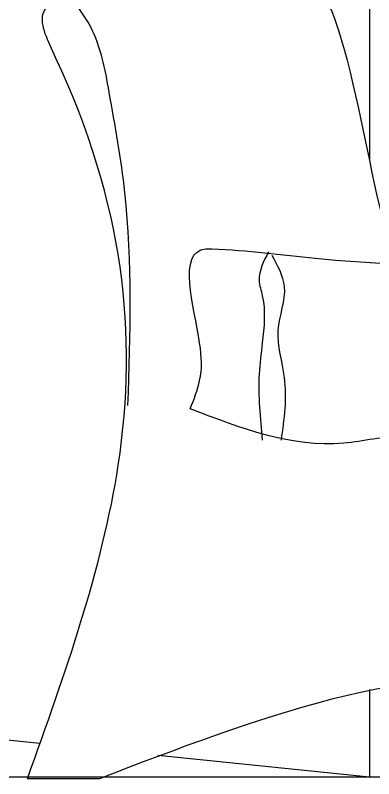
# Model space of a CAD drawing. Header units: metres. Extents: x -525 to 413, y -37 to 272.
# Drawn here: x 311.925 to 312.344, y 50.115 to 51.006 of the extents above; entities that cross this region are included whole.
import ezdxf

# ---------------------------------------------------------------- set-up
doc = ezdxf.new("R2010")
doc.units = ezdxf.units.M
doc.header["$MEASUREMENT"] = 0
doc.layers.get('0').update_dxf_attribs({"color": 254})
for name, color, linetype in [('8', 254, 'Continuous'), ('CYAN', 254, 'Continuous'), ('PUERTAS', 254, 'Continuous')]:
    doc.layers.add(name, color=color, linetype=linetype)

# ---------------------------------------------------------------- blocks, each defined once
blk = doc.blocks.new('A$C16C20323')
at = {"layer": '8'}
for points in [[(4654.61, 907.87), (4629.35, 871.78), (4607.7, 796), (4589.66, 680.52), (4586.05, 435.13)], [(4420.05, 608.35), (4405.61, 572.26), (4412.83, 521.74), (4405.61, 467.61), (4409.22, 395.43)], [(4423.66, 611.96), (4434.48, 579.48), (4430.87, 561.43), (4430.87, 507.3), (4434.48, 471.22), (4430.87, 395.43)]]:
    blk.add_spline(points, degree=3, dxfattribs=at)
at = {"layer": 'CYAN'}
blk.add_lwpolyline([(4618.53, 5.7), (4701.53, 5.7)], dxfattribs=at)
for points in [[(4701.53, 5.7), (4596.87, 366.56), (4669.05, 835.7), (4683.48, 886.22), (4607.7, 918.7), (4506.66, 936.74), (4441.7, 940.35), (4391.18, 936.74), (4337.05, 846.52), (4290.13, 640.83), (4279.31, 601.13)], [(4513.87, 431.52), (4337.05, 391.83), (4268.48, 399.04), (4236, 395.43), (4185.48, 395.43), (4077.22, 399.04), (4051.96, 395.43), (3994.22, 399.04), (3922.05, 391.83), (3929.27, 424.3), (3936.48, 539.78), (3947.31, 593.91), (3968.96, 601.13), (3997.83, 601.13), (4369.53, 604.74), (4488.61, 615.56), (4495.83, 615.56), (4503.05, 507.3), (4503.05, 464), (4513.87, 431.52)], [(3929.27, 424.3), (3900.4, 427.91), (3896.79, 370.17), (3889.57, 330.48), (3889.57, 283.56), (3875.14, 168.09), (3871.53, 117.56), (3914.83, 99.52), (4091.66, 117.56), (4618.53, 5.7)]]:
    blk.add_spline(points, degree=3, dxfattribs=at)

msp = doc.modelspace()

# ---------------------------------------------------------------- linework, layer by layer
for p, q in [((312.33856, 51.10547), (312.33856, 50.83823)), ((312.33856, 50.21921), (312.33856, 50.11705)), ((317.67178, 50.11705), (306.89678, 50.11705))]:
    msp.add_line(p, q)
at = {"layer": 'PUERTAS', "ltscale": 0.004}
for p, q in [((311.95328, 50.1563), (311.51183, 50.20127)), ((312.33856, 50.11705), (312.09132, 50.14224))]:
    msp.add_line(p, q, dxfattribs=at)

# ---------------------------------------------------------------- block references
at = {"xscale": -0.0010140944072121, "yscale": 0.0010140944072121, "zscale": 0.0010140944072121}
msp.add_blockref('A$C16C20323', (316.70677, 50.10945), dxfattribs=at)
msp.add_blockref('A$C16C20323', (316.70677, 50.10945), dxfattribs=at)

doc.saveas('drawing.dxf')
